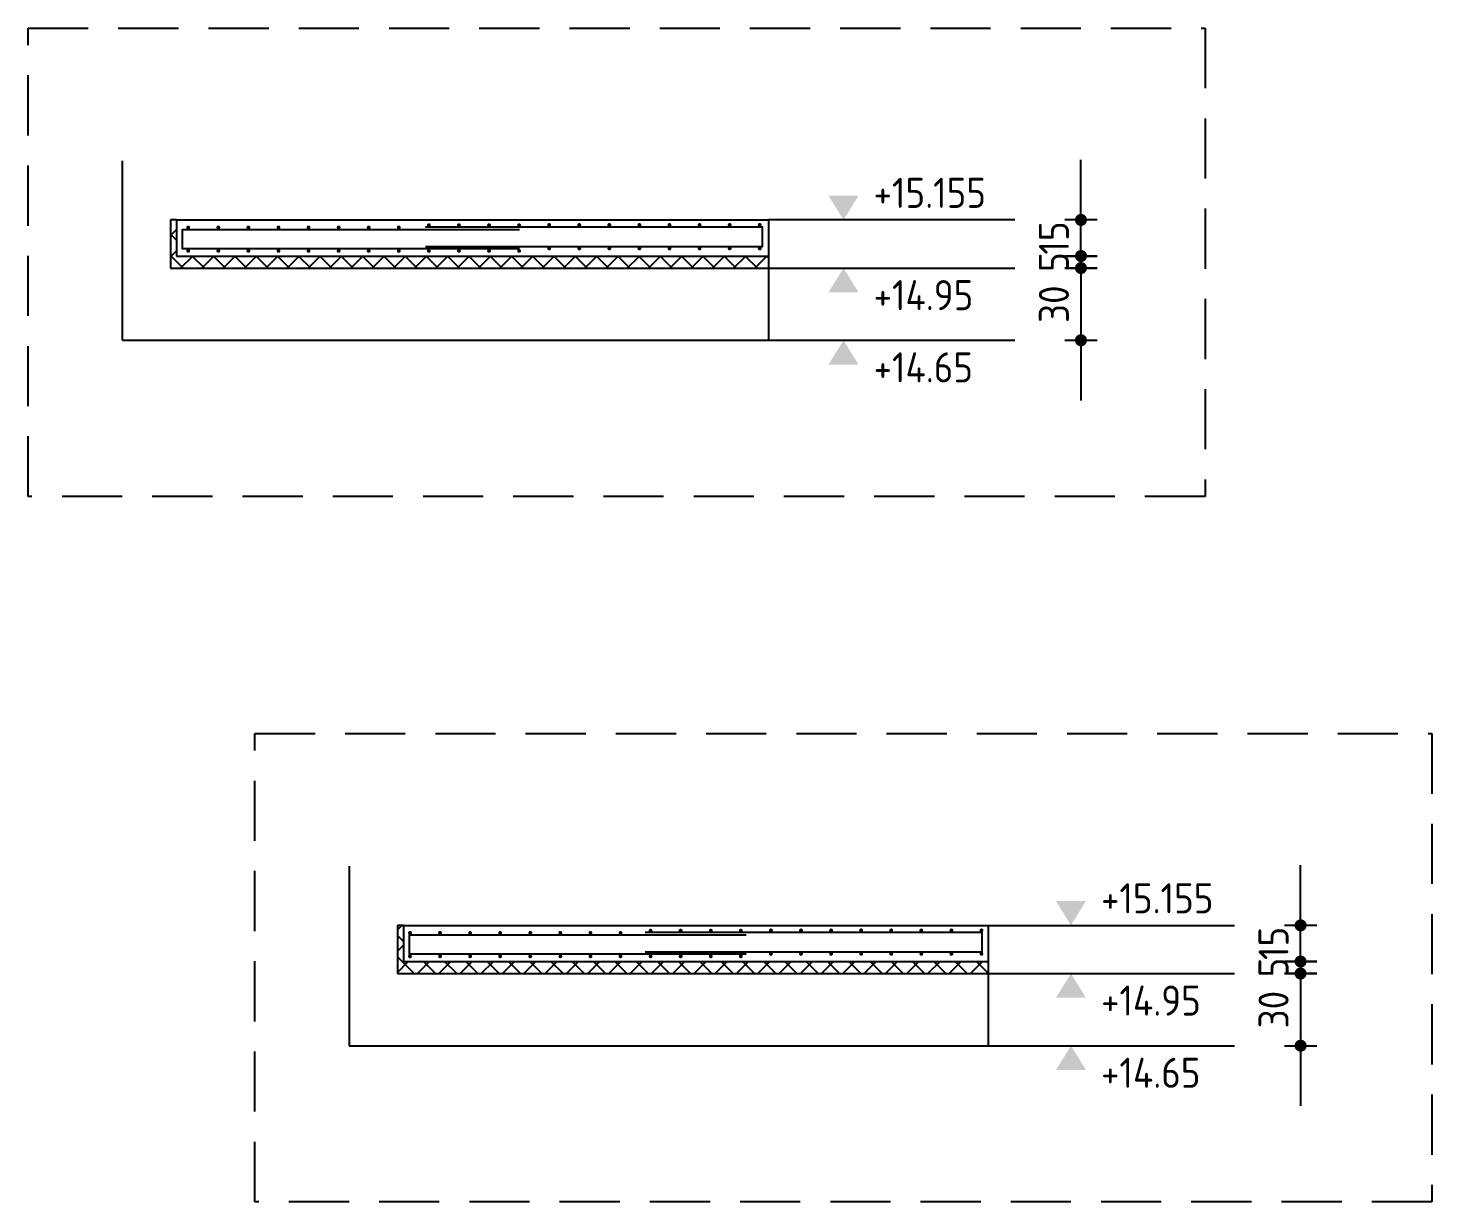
# Model space of a CAD drawing. Extents: x 22 to 185, y 12 to 71.
# Drawn here: x 156.29 to 162.13, y 19.8 to 24.67 of the extents above; entities that cross this region are included whole.
import ezdxf

# ---------------------------------------------------------------- set-up
doc = ezdxf.new("R2010")
doc.units = 0
doc.header["$LTSCALE"] = 0.5
doc.header["$MEASUREMENT"] = 0
doc.header["$PDSIZE"] = 0.15
doc.linetypes.add('AUSGEZOGEN', pattern=[1000.01, 1000, 0.01])
doc.linetypes.add('STRICHLINIE', pattern=[0.75, 0.5, -0.25])
doc.layers.get('Defpoints').update_dxf_attribs({"linetype": 'CONTINUOUS'})
for name, color, linetype in [('BETON', 7, 'CONTINUOUS'), ('DETAIL', 7, 'CONTINUOUS'), ('HILFE', 7, 'CONTINUOUS'), ('koten', 7, 'CONTINUOUS'), ('MASSE', 7, 'CONTINUOUS'), ('OBJEKT', 7, 'CONTINUOUS'), ('RND', 7, 'CONTINUOUS')]:
    doc.layers.add(name, color=color, linetype=linetype)
doc.styles.add('TXT', font='isocp.shx')
doc.dimstyles.new('DOT_I', dxfattribs={"dimscale": 0.5, "dimtxt": 0.25, "dimasz": 0.25, "dimexe": 0.1, "dimexo": 0.3, "dimgap": 0.1, "dimtad": 1, "dimdec": 3, "dimzin": 3, "dimtxsty": 'TXT', "dimblk": 'DOT', "dimblk1": 'DOT', "dimblk2": 'DOT', "dimsah": 1, "dimcen": 0.1, "dimse1": 1, "dimse2": 1, "dimazin": 0, "dimtfac": 1, "dimtdec": 4, "dimtix": 1, "dimtmove": 2, "dimatfit": 3, "dimldrblk": 'DOT', "dimfxl": 0, "dimtvp": 1, "dimtolj": 1, "dimtzin": 0, "dimarcsym": 0})

# ---------------------------------------------------------------- blocks, each defined once
blk = doc.blocks.new('okrd_o')
at = {"layer": 'koten', "color": 7, "linetype": 'Continuous'}
blk.add_solid([(-0.125, 0.202), (0.125, 0.202), (0, 0)], dxfattribs=at)
at = {"layer": 'koten', "style": 'TXT'}
blk.add_attdef('OKRD', (0.25, 0.1), '', height=0.25, dxfattribs=at)
blk = doc.blocks.new('okrd_u')
at = {"layer": 'koten', "color": 7, "linetype": 'Continuous'}
blk.add_solid([(-0.125, -0.202), (0.125, -0.202), (0, 0)], dxfattribs=at)
at = {"layer": 'koten', "style": 'TXT'}
blk.add_attdef('OKRD', (0.25, -0.35), '', height=0.25, dxfattribs=at)
blk = doc.blocks.new('DOT')
at = {"layer": 'MASSE', "color": 7, "linetype": 'Continuous'}
for p, q in [((0, 0.54), (0, -0.54)), ((0, 0), (-1, 0))]:
    blk.add_line(p, q, dxfattribs=at)
at = {"layer": 'MASSE', "color": 7, "linetype": 'Continuous', "const_width": 0.2}
blk.add_lwpolyline([(-0.1, 0, 1), (0.1, 0, 1)], format="xyb", close=True, dxfattribs=at)
blk = doc.blocks.new('*D318')
at = {"layer": 'Defpoints', "color": 0, "linetype": 'AUSGEZOGEN', "transparency": 16777216}
for p in [(160.67, 23.877), (160.67, 23.877), (160.67, 23.727)]:
    blk.add_point(p, dxfattribs=at)
at = {"layer": 'MASSE', "color": 0, "linetype": 'AUSGEZOGEN', "lineweight": -2, "transparency": 16777216}
for p, q in [((160.67, 24.002), (160.67, 24.127)), ((160.67, 23.727), (160.67, 23.877)), ((160.67, 23.602), (160.67, 23.477))]:
    blk.add_line(p, q, dxfattribs=at)
at = {"layer": 'MASSE', "color": 0, "linetype": 'AUSGEZOGEN', "lineweight": -2, "transparency": 16777216, "xscale": 0.125, "yscale": 0.125, "zscale": 0.125}
for p, rotation in [((160.67, 23.877), 270), ((160.67, 23.727), 90)]:
    blk.add_blockref('DOT', p, dxfattribs=dict(at, rotation=rotation))
at = {"layer": 'MASSE', "color": 0, "linetype": 'AUSGEZOGEN', "transparency": 16777216, "insert": (160.5575, 23.802), "char_height": 0.125, "attachment_point": 5, "rotation": 90, "style": 'TXT'}
blk.add_mtext('\\A1;15', dxfattribs=at)
blk = doc.blocks.new('*D319')
at = {"layer": 'Defpoints', "color": 0, "linetype": 'AUSGEZOGEN', "transparency": 16777216}
for p in [(160.67, 23.727), (160.67, 23.677), (160.67, 23.677)]:
    blk.add_point(p, dxfattribs=at)
at = {"layer": 'MASSE', "color": 0, "linetype": 'AUSGEZOGEN', "lineweight": -2, "transparency": 16777216}
for p, q in [((160.67, 23.852), (160.67, 23.977)), ((160.67, 23.727), (160.67, 23.677)), ((160.67, 23.552), (160.67, 23.427))]:
    blk.add_line(p, q, dxfattribs=at)
at = {"layer": 'MASSE', "color": 0, "linetype": 'AUSGEZOGEN', "lineweight": -2, "transparency": 16777216, "xscale": 0.125, "yscale": 0.125, "zscale": 0.125}
for p, rotation in [((160.67, 23.727), 270), ((160.67, 23.677), 90)]:
    blk.add_blockref('DOT', p, dxfattribs=dict(at, rotation=rotation))
at = {"layer": 'MASSE', "color": 0, "linetype": 'AUSGEZOGEN', "transparency": 16777216, "insert": (160.5575, 23.702), "char_height": 0.125, "attachment_point": 5, "rotation": 90, "style": 'TXT'}
blk.add_mtext('\\A1;5', dxfattribs=at)
blk = doc.blocks.new('*D320')
at = {"layer": 'Defpoints', "color": 0, "linetype": 'AUSGEZOGEN', "transparency": 16777216}
for p in [(160.67, 23.677), (160.67, 23.377), (160.67, 23.377)]:
    blk.add_point(p, dxfattribs=at)
at = {"layer": 'MASSE', "color": 0, "linetype": 'AUSGEZOGEN', "lineweight": -2, "transparency": 16777216}
for p, q in [((160.67, 23.802), (160.67, 23.927)), ((160.67, 23.677), (160.67, 23.377)), ((160.67, 23.252), (160.67, 23.127))]:
    blk.add_line(p, q, dxfattribs=at)
at = {"layer": 'MASSE', "color": 0, "linetype": 'AUSGEZOGEN', "lineweight": -2, "transparency": 16777216, "xscale": 0.125, "yscale": 0.125, "zscale": 0.125}
for p, rotation in [((160.67, 23.677), 270), ((160.67, 23.377), 90)]:
    blk.add_blockref('DOT', p, dxfattribs=dict(at, rotation=rotation))
at = {"layer": 'MASSE', "color": 0, "linetype": 'AUSGEZOGEN', "transparency": 16777216, "insert": (160.5575, 23.527), "char_height": 0.125, "attachment_point": 5, "rotation": 90, "style": 'TXT'}
blk.add_mtext('\\A1;30', dxfattribs=at)
blk = doc.blocks.new('*D321')
at = {"layer": 'Defpoints', "color": 0, "linetype": 'AUSGEZOGEN', "transparency": 16777216}
for p in [(161.5827, 20.9462), (161.5827, 20.9462), (161.5827, 20.7962)]:
    blk.add_point(p, dxfattribs=at)
at = {"layer": 'MASSE', "color": 0, "linetype": 'AUSGEZOGEN', "lineweight": -2, "transparency": 16777216}
for p, q in [((161.5827, 21.0712), (161.5827, 21.1962)), ((161.5827, 20.7962), (161.5827, 20.9462)), ((161.5827, 20.6712), (161.5827, 20.5462))]:
    blk.add_line(p, q, dxfattribs=at)
at = {"layer": 'MASSE', "color": 0, "linetype": 'AUSGEZOGEN', "lineweight": -2, "transparency": 16777216, "xscale": 0.125, "yscale": 0.125, "zscale": 0.125}
for p, rotation in [((161.5827, 20.9462), 270), ((161.5827, 20.7962), 90)]:
    blk.add_blockref('DOT', p, dxfattribs=dict(at, rotation=rotation))
at = {"layer": 'MASSE', "color": 0, "linetype": 'AUSGEZOGEN', "transparency": 16777216, "insert": (161.4702, 20.8712), "char_height": 0.125, "attachment_point": 5, "rotation": 90, "style": 'TXT'}
blk.add_mtext('\\A1;15', dxfattribs=at)
blk = doc.blocks.new('*D322')
at = {"layer": 'Defpoints', "color": 0, "linetype": 'AUSGEZOGEN', "transparency": 16777216}
for p in [(161.5827, 20.7962), (161.5827, 20.7462), (161.5827, 20.7462)]:
    blk.add_point(p, dxfattribs=at)
at = {"layer": 'MASSE', "color": 0, "linetype": 'AUSGEZOGEN', "lineweight": -2, "transparency": 16777216}
for p, q in [((161.5827, 20.9212), (161.5827, 21.0462)), ((161.5827, 20.7962), (161.5827, 20.7462)), ((161.5827, 20.6212), (161.5827, 20.4962))]:
    blk.add_line(p, q, dxfattribs=at)
at = {"layer": 'MASSE', "color": 0, "linetype": 'AUSGEZOGEN', "lineweight": -2, "transparency": 16777216, "xscale": 0.125, "yscale": 0.125, "zscale": 0.125}
for p, rotation in [((161.5827, 20.7962), 270), ((161.5827, 20.7462), 90)]:
    blk.add_blockref('DOT', p, dxfattribs=dict(at, rotation=rotation))
at = {"layer": 'MASSE', "color": 0, "linetype": 'AUSGEZOGEN', "transparency": 16777216, "insert": (161.4702, 20.7712), "char_height": 0.125, "attachment_point": 5, "rotation": 90, "style": 'TXT'}
blk.add_mtext('\\A1;5', dxfattribs=at)
blk = doc.blocks.new('*D323')
at = {"layer": 'Defpoints', "color": 0, "linetype": 'AUSGEZOGEN', "transparency": 16777216}
for p in [(161.5827, 20.7462), (161.5827, 20.4462), (161.5827, 20.4462)]:
    blk.add_point(p, dxfattribs=at)
at = {"layer": 'MASSE', "color": 0, "linetype": 'AUSGEZOGEN', "lineweight": -2, "transparency": 16777216}
for p, q in [((161.5827, 20.8712), (161.5827, 20.9962)), ((161.5827, 20.7462), (161.5827, 20.4462)), ((161.5827, 20.3212), (161.5827, 20.1962))]:
    blk.add_line(p, q, dxfattribs=at)
at = {"layer": 'MASSE', "color": 0, "linetype": 'AUSGEZOGEN', "lineweight": -2, "transparency": 16777216, "xscale": 0.125, "yscale": 0.125, "zscale": 0.125}
for p, rotation in [((161.5827, 20.7462), 270), ((161.5827, 20.4462), 90)]:
    blk.add_blockref('DOT', p, dxfattribs=dict(at, rotation=rotation))
at = {"layer": 'MASSE', "color": 0, "linetype": 'AUSGEZOGEN', "transparency": 16777216, "insert": (161.4702, 20.5962), "char_height": 0.125, "attachment_point": 5, "rotation": 90, "style": 'TXT'}
blk.add_mtext('\\A1;30', dxfattribs=at)

msp = doc.modelspace()

# ---------------------------------------------------------------- hatches: boundary and pattern name
at = {"layer": 'HILFE', "linetype": 'AUSGEZOGEN', "transparency": 33554687}
h = msp.add_hatch(dxfattribs=at)
h.set_pattern_fill('ANSI37', color=21, scale=0.5, style=0, double=1)
h.set_pattern_definition([(45, (0, -31.25137), (-0.044194174, 0.044194174), []), (135, (0, -31.25137), (-0.044194174, -0.044194174), [])])
h.paths.add_polyline_path([(159.3715, 23.677), (159.3715, 23.727), (156.9115, 23.727), (156.9115, 23.877), (156.8865, 23.877), (156.8865, 23.677)])
h = msp.add_hatch(dxfattribs=at)
h.set_pattern_fill('ANSI37', color=21, scale=0.5, style=0, double=1)
h.set_pattern_definition([(45, (0, -28.2722), (-0.044194174, 0.044194174), []), (135, (0, -28.2722), (-0.044194174, -0.044194174), [])])
h.paths.add_polyline_path([(160.2842, 20.7462), (160.2842, 20.7962), (157.8542, 20.7962), (157.8542, 20.9462), (157.8292, 20.9462), (157.8292, 20.7462)])

# ---------------------------------------------------------------- linework, layer by layer
at = {"layer": 'BETON', "color": 6, "linetype": 'AUSGEZOGEN'}
for p, q in [((156.9115, 23.877), (156.9115, 23.727)), ((156.9115, 23.877), (159.3715, 23.877)), ((159.3715, 23.877), (159.3715, 23.727)), ((156.9115, 23.727), (159.3715, 23.727)), ((157.8542, 20.9462), (157.8542, 20.7962)), ((157.8542, 20.9462), (160.2842, 20.9462)), ((160.2842, 20.9462), (160.2842, 20.7962)), ((157.8542, 20.7962), (160.2842, 20.7962))]:
    msp.add_line(p, q, dxfattribs=at)
at = {"layer": 'DETAIL', "color": 102, "linetype": 'STRICHLINIE'}
for points in [[(161.1857, 24.6741), (161.1857, 22.728), (156.2945, 22.728), (156.2945, 24.6741)], [(162.1284, 21.7432), (162.1284, 19.7972), (157.2371, 19.7972), (157.2371, 21.7432)]]:
    msp.add_lwpolyline(points, close=True, dxfattribs=at)
at = {"layer": 'HILFE', "color": 102, "linetype": 'AUSGEZOGEN'}
for p, q in [((156.6865, 23.377), (156.6865, 24.1223)), ((156.8865, 23.877), (156.8865, 23.677)), ((160.3946, 23.877), (159.3715, 23.877)), ((156.8865, 23.677), (159.3715, 23.677)), ((159.3715, 23.677), (159.3715, 23.377)), ((159.3715, 23.677), (160.3946, 23.677)), ((156.6865, 23.377), (159.3715, 23.377)), ((159.3715, 23.377), (160.3946, 23.377)), ((157.6292, 21.1915), (157.6292, 20.4462)), ((157.8292, 20.9462), (157.8292, 20.7462)), ((160.2842, 20.9462), (161.3073, 20.9462)), ((157.8292, 20.7462), (160.2842, 20.7462)), ((160.2842, 20.7462), (160.2842, 20.4462)), ((160.2842, 20.7462), (161.3073, 20.7462)), ((157.6292, 20.4462), (160.2842, 20.4462)), ((160.2842, 20.4462), (161.3073, 20.4462))]:
    msp.add_line(p, q, dxfattribs=at)
at = {"layer": 'OBJEKT', "color": 7, "linetype": 'AUSGEZOGEN'}
for p, q in [((156.9115, 23.877), (156.8865, 23.877)), ((159.3715, 23.727), (159.3715, 23.677)), ((157.8542, 20.9462), (157.8292, 20.9462)), ((160.2842, 20.7962), (160.2842, 20.7462))]:
    msp.add_line(p, q, dxfattribs=at)
at = {"layer": 'RND', "color": 7, "linetype": 'AUSGEZOGEN', "const_width": 0.008}
for points in [[(157.956, 23.8551, 1), (157.964, 23.8551, 1)], [(158.081, 23.8551, 1), (158.089, 23.8551, 1)], [(158.206, 23.8551, 1), (158.214, 23.8551, 1)], [(158.331, 23.8551, 1), (158.339, 23.8551, 1)], [(158.456, 23.8562, 1), (158.464, 23.8562, 1)], [(158.581, 23.8562, 1), (158.589, 23.8562, 1)], [(158.706, 23.8562, 1), (158.714, 23.8562, 1)], [(158.831, 23.8562, 1), (158.839, 23.8562, 1)], [(158.956, 23.8562, 1), (158.964, 23.8562, 1)], [(159.081, 23.8562, 1), (159.089, 23.8562, 1)], [(159.206, 23.8562, 1), (159.214, 23.8562, 1)], [(159.331, 23.8562, 1), (159.339, 23.8562, 1)], [(156.956, 23.8458, 1), (156.964, 23.8458, 1)], [(157.081, 23.8458, 1), (157.089, 23.8458, 1)], [(157.206, 23.8458, 1), (157.214, 23.8458, 1)], [(157.331, 23.8458, 1), (157.339, 23.8458, 1)], [(157.456, 23.8458, 1), (157.464, 23.8458, 1)], [(157.581, 23.8458, 1), (157.589, 23.8458, 1)], [(157.706, 23.8458, 1), (157.714, 23.8458, 1)], [(157.831, 23.8458, 1), (157.839, 23.8458, 1)], [(156.956, 23.7484, 1), (156.964, 23.7484, 1)], [(157.081, 23.7484, 1), (157.089, 23.7484, 1)], [(157.206, 23.7484, 1), (157.214, 23.7484, 1)], [(157.331, 23.7484, 1), (157.339, 23.7484, 1)], [(157.456, 23.7484, 1), (157.464, 23.7484, 1)], [(157.581, 23.7484, 1), (157.589, 23.7484, 1)], [(157.706, 23.7484, 1), (157.714, 23.7484, 1)], [(157.831, 23.7484, 1), (157.839, 23.7484, 1)], [(157.956, 23.7484, 1), (157.964, 23.7484, 1)], [(158.081, 23.7484, 1), (158.089, 23.7484, 1)], [(158.206, 23.7484, 1), (158.214, 23.7484, 1)], [(158.331, 23.7484, 1), (158.339, 23.7484, 1)], [(158.456, 23.7587, 1), (158.464, 23.7587, 1)], [(158.581, 23.7587, 1), (158.589, 23.7587, 1)], [(158.706, 23.7587, 1), (158.714, 23.7587, 1)], [(158.831, 23.7587, 1), (158.839, 23.7587, 1)], [(158.956, 23.7587, 1), (158.964, 23.7587, 1)], [(159.081, 23.7587, 1), (159.089, 23.7587, 1)], [(159.206, 23.7587, 1), (159.214, 23.7587, 1)], [(159.331, 23.7587, 1), (159.339, 23.7587, 1)], [(157.8775, 20.915, 1), (157.8855, 20.915, 1)], [(158.0025, 20.915, 1), (158.0105, 20.915, 1)], [(158.1275, 20.915, 1), (158.1355, 20.915, 1)], [(158.2525, 20.915, 1), (158.2605, 20.915, 1)], [(158.3775, 20.915, 1), (158.3855, 20.915, 1)], [(158.5025, 20.915, 1), (158.5105, 20.915, 1)], [(158.6275, 20.915, 1), (158.6355, 20.915, 1)], [(158.7525, 20.915, 1), (158.7605, 20.915, 1)], [(158.8775, 20.9242, 1), (158.8855, 20.9242, 1)], [(159.0025, 20.9242, 1), (159.0105, 20.9242, 1)], [(159.1275, 20.9242, 1), (159.1355, 20.9242, 1)], [(159.2525, 20.9242, 1), (159.2605, 20.9242, 1)], [(159.3775, 20.9253, 1), (159.3855, 20.9253, 1)], [(159.5025, 20.9253, 1), (159.5105, 20.9253, 1)], [(159.6275, 20.9253, 1), (159.6355, 20.9253, 1)], [(159.7525, 20.9253, 1), (159.7605, 20.9253, 1)], [(159.8775, 20.9253, 1), (159.8855, 20.9253, 1)], [(160.0025, 20.9253, 1), (160.0105, 20.9253, 1)], [(160.1275, 20.9253, 1), (160.1355, 20.9253, 1)], [(160.2525, 20.9253, 1), (160.2605, 20.9253, 1)], [(159.3775, 20.8279, 1), (159.3855, 20.8279, 1)], [(159.5025, 20.8279, 1), (159.5105, 20.8279, 1)], [(159.6275, 20.8279, 1), (159.6355, 20.8279, 1)], [(159.7525, 20.8279, 1), (159.7605, 20.8279, 1)], [(159.8775, 20.8279, 1), (159.8855, 20.8279, 1)], [(160.0025, 20.8279, 1), (160.0105, 20.8279, 1)], [(160.1275, 20.8279, 1), (160.1355, 20.8279, 1)], [(160.2525, 20.8279, 1), (160.2605, 20.8279, 1)], [(157.8775, 20.8175, 1), (157.8855, 20.8175, 1)], [(158.0025, 20.8175, 1), (158.0105, 20.8175, 1)], [(158.1275, 20.8175, 1), (158.1355, 20.8175, 1)], [(158.2525, 20.8175, 1), (158.2605, 20.8175, 1)], [(158.3775, 20.8175, 1), (158.3855, 20.8175, 1)], [(158.5025, 20.8175, 1), (158.5105, 20.8175, 1)], [(158.6275, 20.8175, 1), (158.6355, 20.8175, 1)], [(158.7525, 20.8175, 1), (158.7605, 20.8175, 1)], [(158.8775, 20.8175, 1), (158.8855, 20.8175, 1)], [(159.0025, 20.8175, 1), (159.0105, 20.8175, 1)], [(159.1275, 20.8175, 1), (159.1355, 20.8175, 1)], [(159.2525, 20.8175, 1), (159.2605, 20.8175, 1)]]:
    msp.add_lwpolyline(points, format="xyb", close=True, dxfattribs=at)
at = {"layer": 'RND', "color": 1, "linetype": 'AUSGEZOGEN'}
for points in [[(158.3365, 23.757), (156.9365, 23.757), (156.9365, 23.837), (158.3365, 23.837)], [(157.9465, 23.767), (159.3465, 23.767), (159.3465, 23.847), (157.9465, 23.847)], [(159.2792, 20.8262), (157.8792, 20.8262), (157.8792, 20.9062), (159.2792, 20.9062)], [(158.8592, 20.8362), (160.2592, 20.8362), (160.2592, 20.9162), (158.8592, 20.9162)]]:
    msp.add_lwpolyline(points, dxfattribs=at)

# ---------------------------------------------------------------- block references
at = {"layer": 'koten', "color": 7, "linetype": 'AUSGEZOGEN', "xscale": 0.5, "yscale": 0.5, "zscale": 0.5}
for name, p, values in [('okrd_o', (159.6831, 23.877), {'OKRD': '+15.155'}), ('okrd_u', (159.6831, 23.677), {'OKRD': '+14.95'}), ('okrd_o', (160.6284, 20.9462), {'OKRD': '+15.155'}), ('okrd_u', (160.6284, 20.7462), {'OKRD': '+14.95'})]:
    msp.add_blockref(name, p, dxfattribs=at).add_auto_attribs(values)
at = {"layer": 'koten', "color": 102, "linetype": 'AUSGEZOGEN', "xscale": 0.5, "yscale": 0.5, "zscale": 0.5}
for p in [(159.6831, 23.377), (160.6284, 20.4462)]:
    msp.add_blockref('okrd_u', p, dxfattribs=at).add_auto_attribs({'OKRD': '+14.65'})

# ---------------------------------------------------------------- dimensions: what is measured, and where the dimension line sits
at = {"layer": 'MASSE', "color": 7, "linetype": 'AUSGEZOGEN'}
for base, p1, p2, picture, middle in [((160.67, 23.877), (160.67, 23.727), (160.67, 23.877), '*D318', (160.5575, 23.802)), ((160.67, 23.677), (160.67, 23.727), (160.67, 23.677), '*D319', (160.5575, 23.702)), ((160.67, 23.377), (160.67, 23.677), (160.67, 23.377), '*D320', (160.5575, 23.527)), ((161.5827, 20.9462), (161.5827, 20.7962), (161.5827, 20.9462), '*D321', (161.4702, 20.8712)), ((161.5827, 20.7462), (161.5827, 20.7962), (161.5827, 20.7462), '*D322', (161.4702, 20.7712)), ((161.5827, 20.4462), (161.5827, 20.7462), (161.5827, 20.4462), '*D323', (161.4702, 20.5962))]:
    dim = msp.add_linear_dim(base=base, p1=p1, p2=p2, angle=90, dimstyle='DOT_I', override={"dimdec": 0, "dimlfac": 100}, dxfattribs=at)
    dim.commit()
    dim.dimension.update_dxf_attribs({"geometry": picture, "text_midpoint": middle})

doc.saveas('drawing.dxf')
